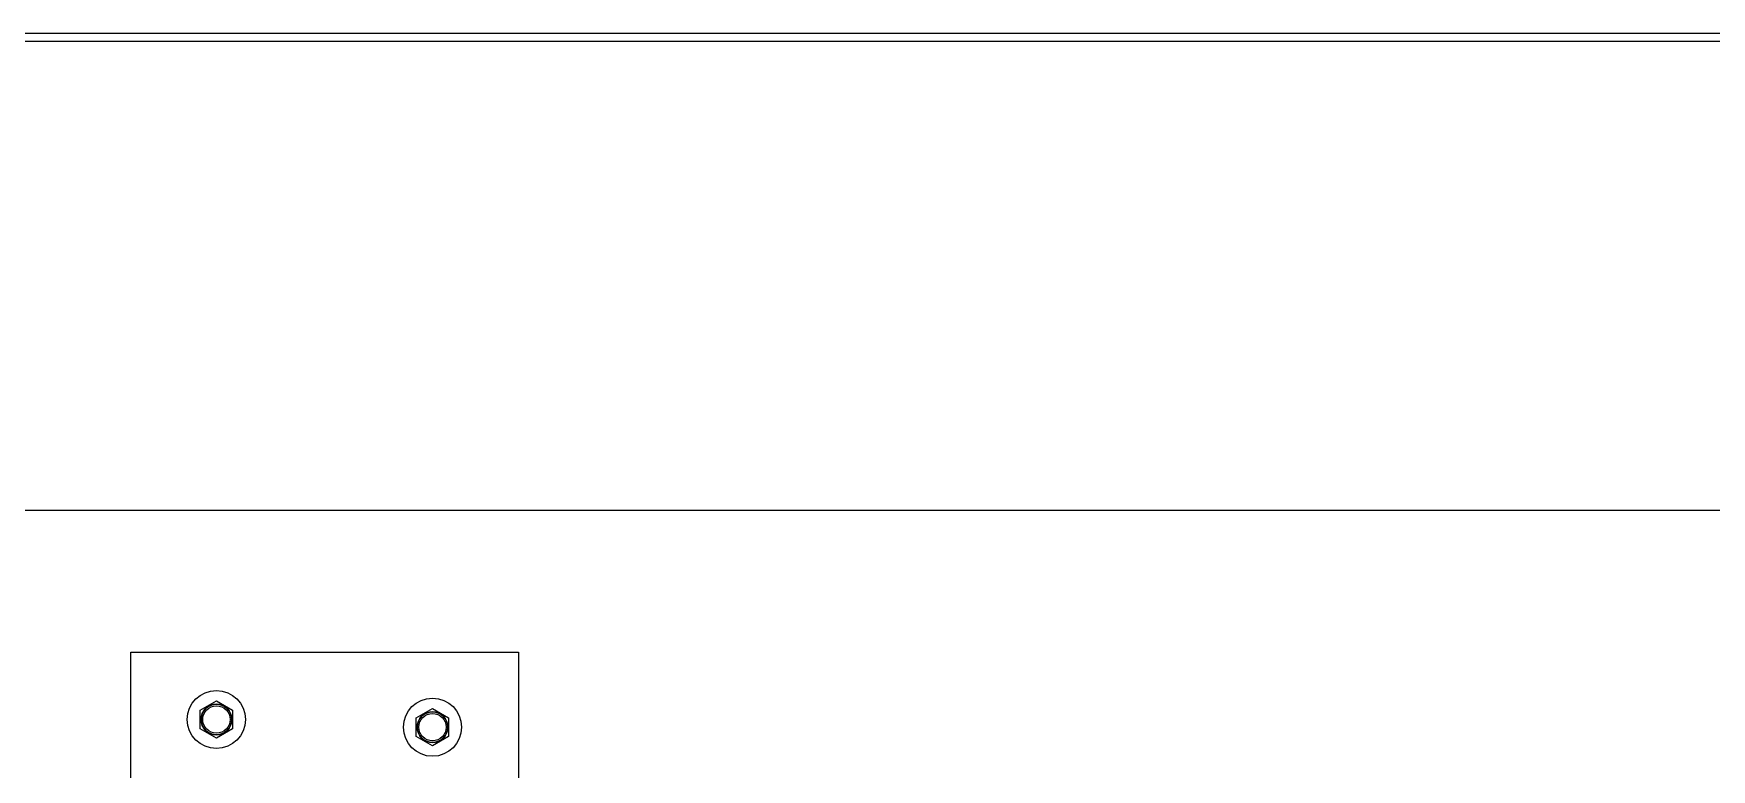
# Model space of a CAD drawing. Header units: millimetres. Extents: x -107267 to 109426, y -98906 to 83910.
# Drawn here: x 61370 to 61889, y 3889 to 4117 of the extents above; entities that cross this region are included whole.
import ezdxf

# ---------------------------------------------------------------- set-up
doc = ezdxf.new("R2010")
doc.units = ezdxf.units.MM
for name, color, linetype in [('Top (Plan) View-HVACG_dwg', 254, 'Continuous'), ('Top (Plan) View-Pisos', 254, 'Continuous'), ('Top (Plan) View-Quadro estrutural', 255, 'Continuous')]:
    doc.layers.add(name, color=color, linetype=linetype)

# ---------------------------------------------------------------- blocks, each defined once
blk = doc.blocks.new('*U231')
at = {"layer": 'Top (Plan) View-Pisos', "color": 0, "linetype": 'ByBlock', "lineweight": -2}
blk.add_line((161903.84, 165319.22), (158368.84, 165319.22), dxfattribs=at)
blk = doc.blocks.new('*U232')
at = {"layer": 'Top (Plan) View-HVACG_dwg', "color": 0, "linetype": 'ByBlock', "lineweight": -2}
for p, q in [((160405.26, 165127.75), (160525.26, 165127.75)), ((160405.26, 165046.52), (160405.26, 165127.75)), ((160525.26, 165127.75), (160525.26, 165046.52)), ((160426.77, 165109.79), (160431.77, 165112.67)), ((160431.77, 165112.67), (160436.77, 165109.79)), ((160426.77, 165104.01), (160426.77, 165109.79)), ((160427.02, 165106.9), (160427.52, 165106.9)), ((160436.02, 165106.9), (160436.52, 165106.9)), ((160436.77, 165109.79), (160436.77, 165104.01)), ((160493.67, 165107.41), (160498.67, 165110.3)), ((160493.67, 165101.63), (160493.67, 165107.41)), ((160498.67, 165110.3), (160503.67, 165107.41)), ((160503.67, 165107.41), (160503.67, 165101.63)), ((160431.77, 165101.13), (160426.77, 165104.01)), ((160436.77, 165104.01), (160431.77, 165101.13)), ((160498.67, 165098.75), (160493.67, 165101.63)), ((160493.92, 165104.52), (160494.42, 165104.52)), ((160503.67, 165101.63), (160498.67, 165098.75)), ((160502.92, 165104.52), (160503.42, 165104.52))]:
    blk.add_line(p, q, dxfattribs=at)
at = {"layer": 'Top (Plan) View-HVACG_dwg', "color": 0, "linetype": 'ByBlock', "lineweight": -2, "extrusion": (0, 0, -1)}
for centre, radius, start, end in [((-160431.77, 165106.9), 9, 0, 180), ((-160498.67, 165104.52), 9, 0, 180), ((-160431.77, 165106.9), 9, 180, 0), ((-160431.77, 165106.9), 4.75, 0, 180), ((-160431.77, 165106.9), 4.75, 180, 0), ((-160431.77, 165106.9), 4.25, 180, 0), ((-160498.67, 165104.52), 4.75, 0, 180), ((-160498.67, 165104.52), 9, 180, 0), ((-160498.67, 165104.52), 4.75, 180, 0), ((-160498.67, 165104.52), 4.25, 180, 0)]:
    blk.add_arc(centre, radius, start, end, dxfattribs=at)
at = {"layer": 'Top (Plan) View-HVACG_dwg', "color": 0, "linetype": 'ByBlock', "lineweight": -2}
for centre, start, end in [((160431.77, 165106.9), 0, 180), ((160431.77, 165106.9), 0, 180), ((160431.77, 165106.9), 180, 0), ((160431.77, 165106.9), 180, 360), ((160498.67, 165104.52), 0, 180), ((160498.67, 165104.52), 0, 180), ((160498.67, 165104.52), 180, 0), ((160498.67, 165104.52), 180, 360)]:
    blk.add_arc(centre, 4.75, start, end, dxfattribs=at)
at = {"layer": 'Top (Plan) View-HVACG_dwg', "color": 0, "linetype": 'ByBlock', "lineweight": -2, "extrusion": (0, 4.64036e-32, -1)}
for centre in [(-160431.77, 165106.9), (-160498.67, 165104.52)]:
    blk.add_arc(centre, 4.25, 0, 180, dxfattribs=at)
blk = doc.blocks.new('*U235')
at = {"layer": 'Top (Plan) View-Quadro estrutural', "color": 0, "linetype": 'ByBlock', "lineweight": -2}
for p, q in [((161903.84, 165316.72), (158368.84, 165316.72)), ((158368.84, 165171.72), (161903.84, 165171.72))]:
    blk.add_line(p, q, dxfattribs=at)

msp = doc.modelspace()

# ---------------------------------------------------------------- block references
at = {"layer": 'Top (Plan) View-HVACG_dwg'}
msp.add_blockref('*U232', (-99005.44, -161201.97), dxfattribs=at)
at = {"layer": 'Top (Plan) View-Pisos'}
msp.add_blockref('*U231', (-99005.44, -161201.97), dxfattribs=at)
at = {"layer": 'Top (Plan) View-Quadro estrutural'}
msp.add_blockref('*U235', (-99005.44, -161201.97), dxfattribs=at)

doc.saveas('drawing.dxf')
